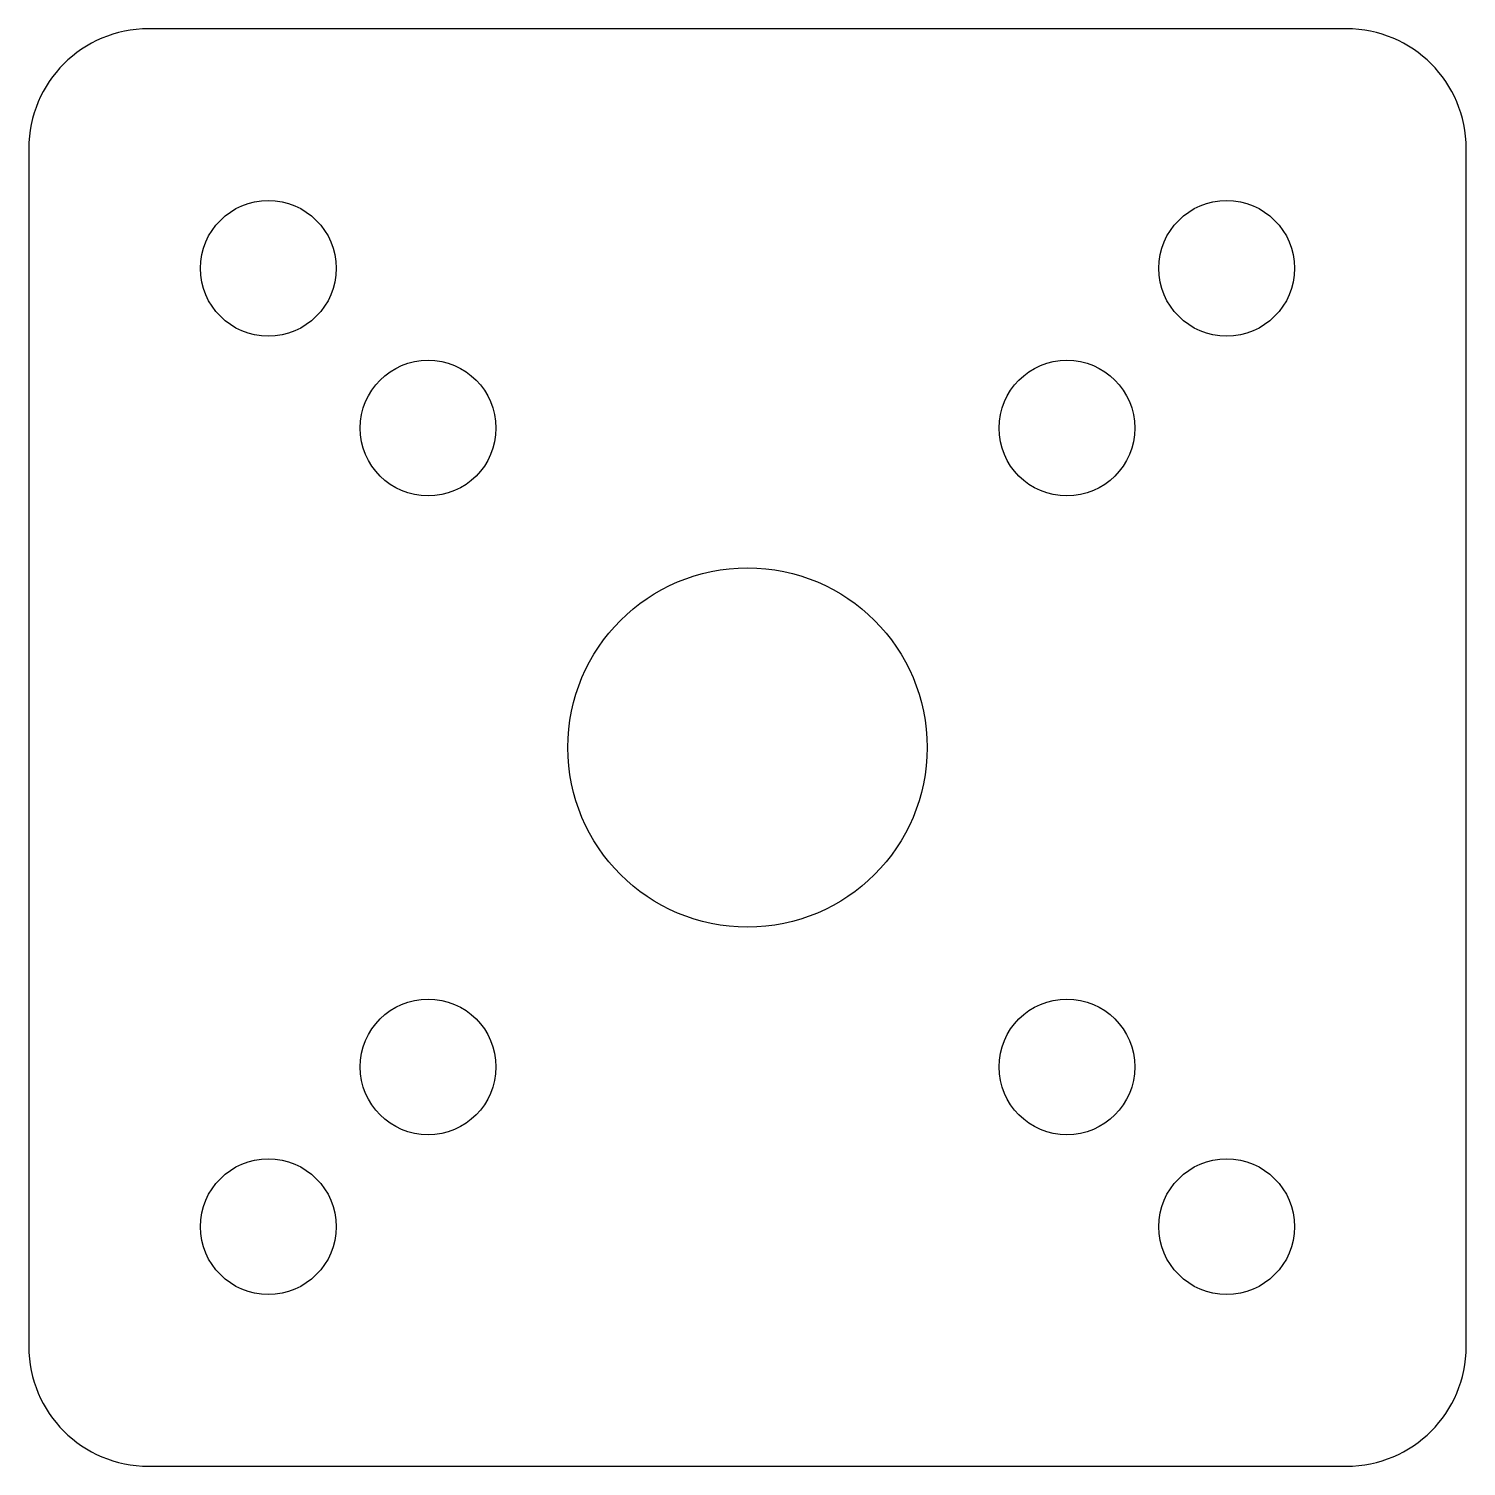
# Model space of a CAD drawing. Header units: millimetres. Extents: x 0 to 36, y 0 to 36.
import ezdxf

# ---------------------------------------------------------------- set-up
doc = ezdxf.new("R2010")
doc.units = ezdxf.units.MM

msp = doc.modelspace()

# ---------------------------------------------------------------- linework, layer by layer
for p, q in [((33, 36), (3, 36)), ((0, 33), (0, 3)), ((36, 3), (36, 33)), ((3, 0), (33, 0))]:
    msp.add_line(p, q)
for centre, radius in [((6, 30), 1.7), ((30, 30), 1.7), ((10, 26), 1.7), ((26, 26), 1.7), ((18, 18), 4.5), ((10, 10), 1.7), ((26, 10), 1.7), ((6, 6), 1.7), ((30, 6), 1.7)]:
    msp.add_circle(centre, radius)
for centre, start, end in [((3, 33), 90, 180), ((33, 33), 0, 90), ((3, 3), 180, 270), ((33, 3), -90, 0)]:
    msp.add_arc(centre, 3, start, end)

doc.saveas('drawing.dxf')
